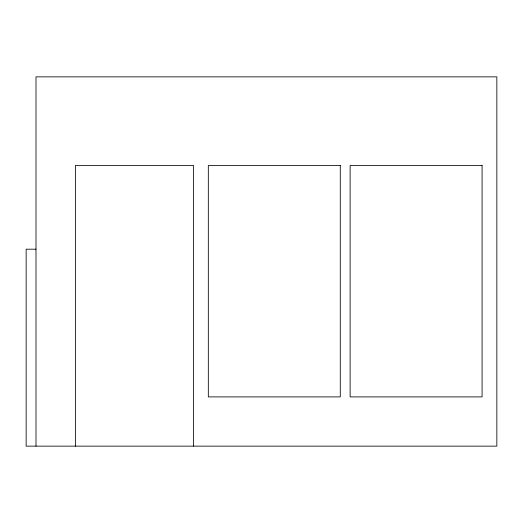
<?xml version="1.0" encoding="UTF-8"?>
<svg xmlns="http://www.w3.org/2000/svg" width="523" height="523" viewBox="0 0 523 523"><rect width="100%" height="100%" fill="white"/><g stroke="black" fill="none" stroke-linecap="round" stroke-linejoin="round"><path stroke-width="0.78" d="M35.995 249.19L26.15 249.19L26.15 446.139L496.85 446.139L496.85 76.861L35.995 76.861L35.995 446.139M193.556 446.139L193.556 165.49L75.384 165.49L75.384 446.139M340.277 165.49L208.324 165.49L208.324 396.898L340.277 396.898L340.277 165.49M482.082 165.49L350.122 165.49L350.122 396.898L482.082 396.898L482.082 165.49"/></g></svg>
